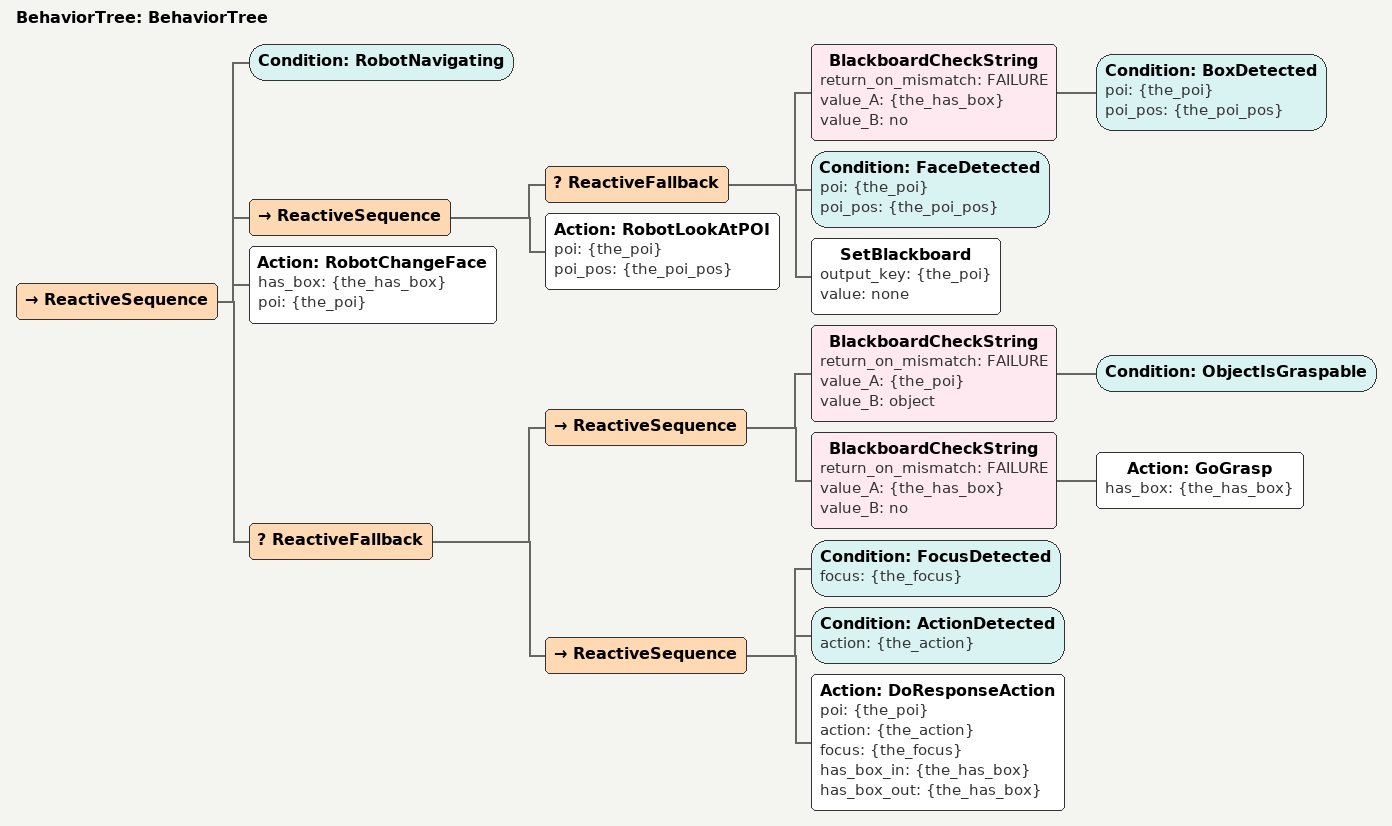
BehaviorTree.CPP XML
<?xml version="1.0"?>
<root main_tree_to_execute="BehaviorTree">
    <BehaviorTree ID="BehaviorTree">
        <ReactiveSequence>
            <Condition ID="RobotNavigating"/>
            <ReactiveSequence>
                <ReactiveFallback>
                    <BlackboardCheckString return_on_mismatch="FAILURE" value_A="{the_has_box}" value_B="no">
                        <Condition ID="BoxDetected" poi="{the_poi}" poi_pos="{the_poi_pos}"/>
                    </BlackboardCheckString>
                    <Condition ID="FaceDetected" poi="{the_poi}" poi_pos="{the_poi_pos}"/>
                    <SetBlackboard output_key="{the_poi}" value="none"/>
                </ReactiveFallback>
                <Action ID="RobotLookAtPOI" poi="{the_poi}" poi_pos="{the_poi_pos}"/>
            </ReactiveSequence>
            <Action ID="RobotChangeFace" has_box="{the_has_box}" poi="{the_poi}"/>
            <ReactiveFallback>
                <ReactiveSequence>
                    <BlackboardCheckString return_on_mismatch="FAILURE" value_A="{the_poi}" value_B="object">
                        <Condition ID="ObjectIsGraspable"/>
                    </BlackboardCheckString>
                    <BlackboardCheckString return_on_mismatch="FAILURE" value_A="{the_has_box}" value_B="no">
                        <Action ID="GoGrasp" has_box="{the_has_box}"/>
                    </BlackboardCheckString>
                </ReactiveSequence>
                <ReactiveSequence>
                    <Condition ID="FocusDetected" focus="{the_focus}"/>
                    <Condition ID="ActionDetected" action="{the_action}"/>
                    <Action ID="DoResponseAction" poi="{the_poi}" action="{the_action}" focus="{the_focus}" has_box_in="{the_has_box}" has_box_out="{the_has_box}"/>
                </ReactiveSequence>
            </ReactiveFallback>
        </ReactiveSequence>
    </BehaviorTree>
</root>
